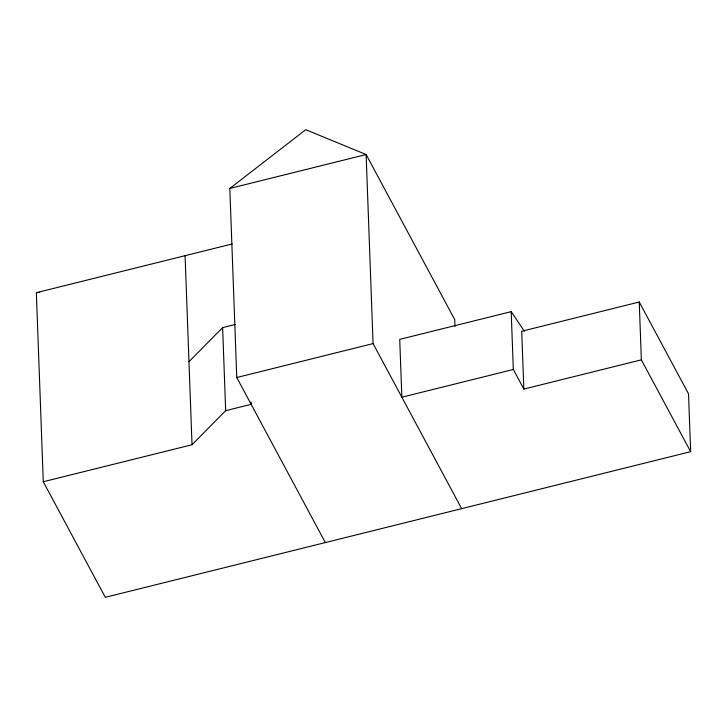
<?xml version="1.0" encoding="UTF-8"?>
<svg xmlns="http://www.w3.org/2000/svg" width="727" height="727" viewBox="0 0 727 727"><rect width="100%" height="100%" fill="white"/><g stroke="black" fill="none" stroke-linecap="round" stroke-linejoin="round"><path stroke-width="1.09" d="M188.975 361.683L222.626 327.613L235.366 324.442M232.249 243.945L36.35 292.69L43.284 481.747L192.019 444.742L225.67 410.673L251.151 404.339L251.069 402.095M325.342 542.569L236.757 377.513L229.823 188.447L305.731 129.688L366.135 154.533L454.72 319.598L454.975 326.387M229.823 188.447L366.135 154.533L373.069 343.598L461.654 508.655M236.757 377.513L373.069 343.598M524.367 331.248L511.199 311.647L399.723 339.373L401.849 397.215L513.317 369.48L523.84 389.09L641.359 359.847L690.65 451.685L105.306 597.312L43.284 481.747M690.65 451.685L688.533 393.843L639.242 302.005L521.722 331.248L523.84 389.09M37.459 292.608L39.676 292.445M639.242 302.005L641.359 359.847M511.199 311.647L513.317 369.48M222.626 327.613L225.67 410.673M185.085 255.686L192.019 444.742"/></g></svg>
